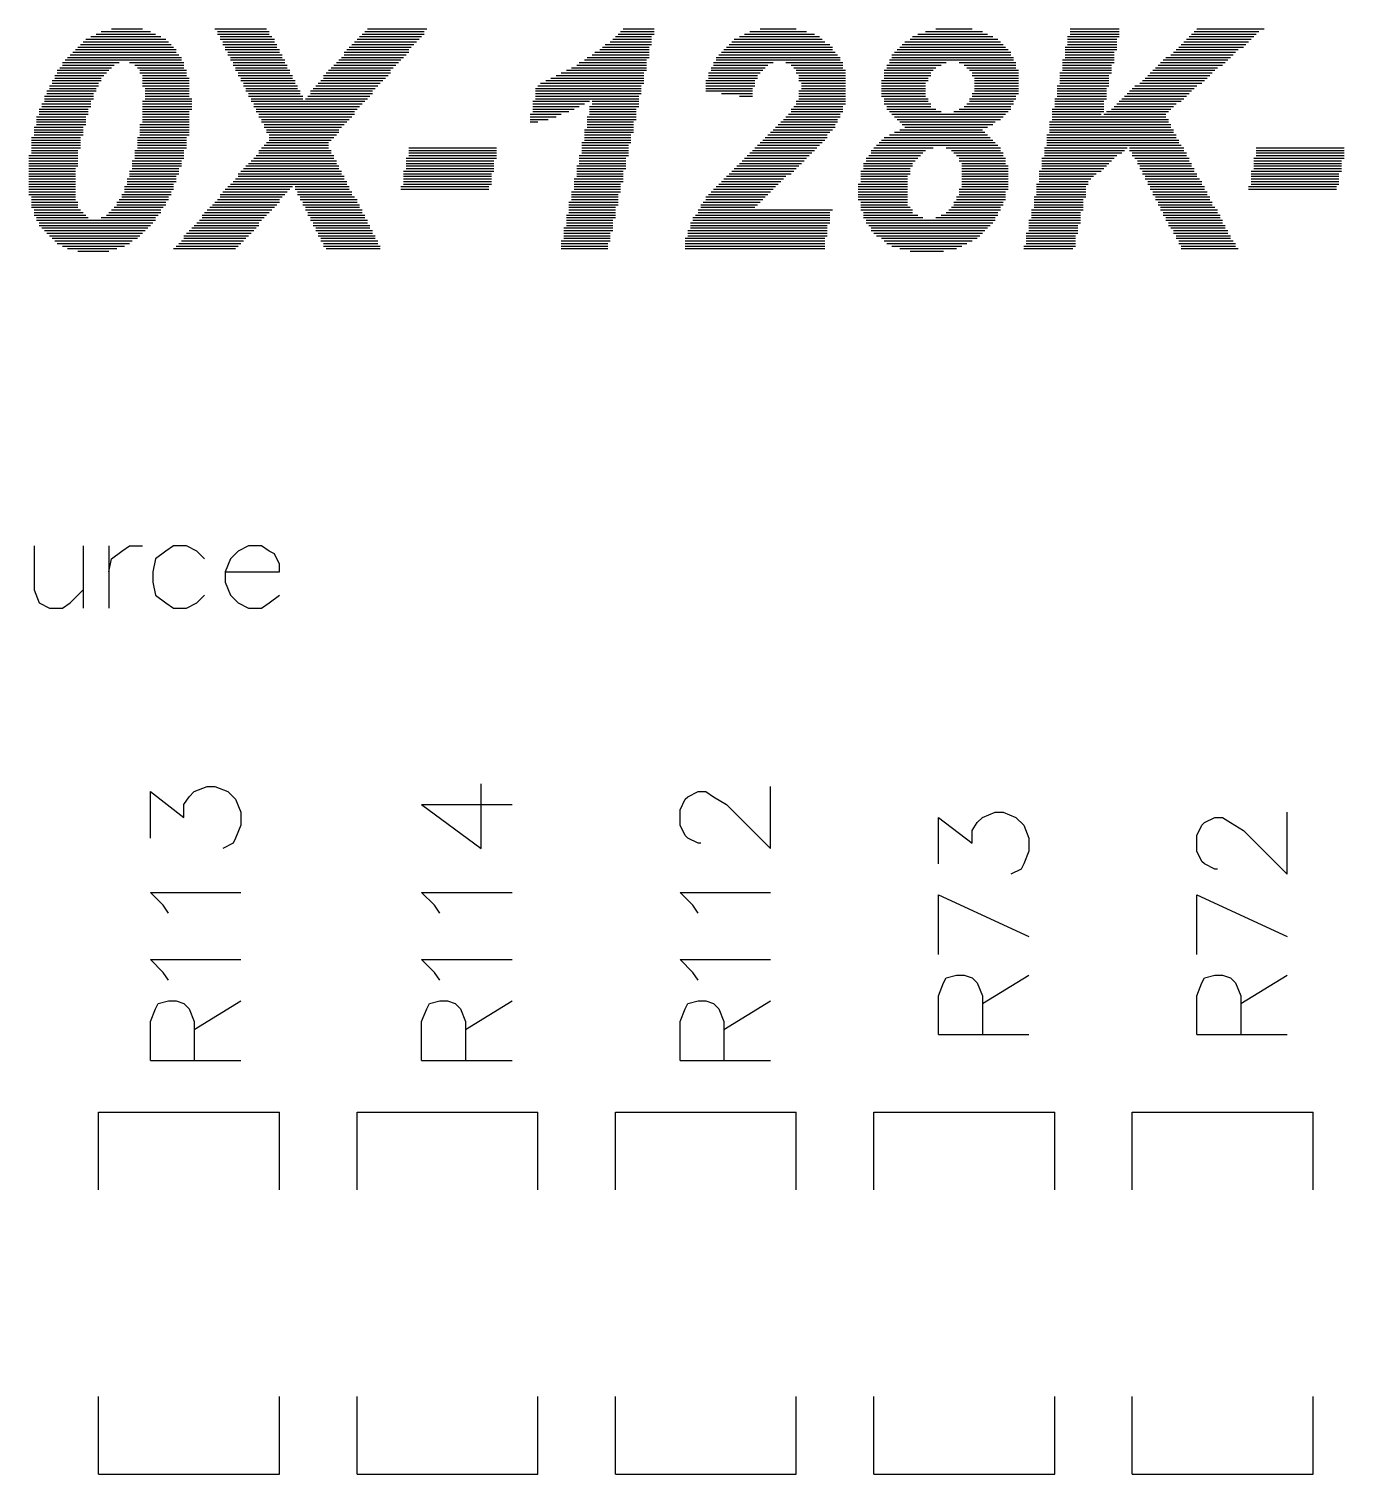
# Model space of a CAD drawing. Extents: x 38.11 to 42.78, y 50.2 to 57.
# Drawn here: x 40.538 to 41.047, y 53.18 to 53.739 of the extents above; entities that cross this region are included whole.
import ezdxf

# ---------------------------------------------------------------- set-up
doc = ezdxf.new("R2010")
doc.units = 0
doc.layers.add('gto', color=1, linetype='CONTINUOUS')

msp = doc.modelspace()

# ---------------------------------------------------------------- linework, layer by layer
at = {"layer": 'gto', "color": 1}
for points in [[(40.564, 53.737), (40.587, 53.737)], [(40.566, 53.738), (40.585, 53.738)], [(40.57, 53.739), (40.582, 53.739)], [(40.61, 53.739), (40.63, 53.739)], [(40.611, 53.738), (40.631, 53.738)], [(40.611, 53.737), (40.631, 53.737)], [(40.667, 53.737), (40.691, 53.737)], [(40.668, 53.738), (40.691, 53.738)], [(40.669, 53.739), (40.692, 53.739)], [(40.766, 53.737), (40.78, 53.737)], [(40.767, 53.738), (40.78, 53.738)], [(40.768, 53.739), (40.78, 53.739)], [(40.815, 53.737), (40.842, 53.737)], [(40.817, 53.738), (40.839, 53.738)], [(40.821, 53.739), (40.835, 53.739)], [(40.882, 53.737), (40.909, 53.737)], [(40.885, 53.738), (40.907, 53.738)], [(40.889, 53.739), (40.903, 53.739)], [(40.941, 53.739), (40.96, 53.739)], [(40.941, 53.738), (40.96, 53.738)], [(40.941, 53.737), (40.96, 53.737)], [(40.988, 53.737), (41.013, 53.737)], [(40.989, 53.738), (41.014, 53.738)], [(40.99, 53.739), (41.016, 53.739)], [(40.557, 53.732), (40.594, 53.732)], [(40.558, 53.733), (40.593, 53.733)], [(40.559, 53.734), (40.592, 53.734)], [(40.56, 53.735), (40.591, 53.735)], [(40.562, 53.736), (40.589, 53.736)], [(40.612, 53.736), (40.632, 53.736)], [(40.612, 53.735), (40.633, 53.735)], [(40.613, 53.734), (40.633, 53.734)], [(40.613, 53.733), (40.634, 53.733)], [(40.614, 53.732), (40.634, 53.732)], [(40.662, 53.732), (40.686, 53.732)], [(40.663, 53.733), (40.687, 53.733)], [(40.664, 53.734), (40.688, 53.734)], [(40.665, 53.735), (40.689, 53.735)], [(40.666, 53.736), (40.69, 53.736)], [(40.76, 53.732), (40.778, 53.732)], [(40.761, 53.733), (40.779, 53.733)], [(40.763, 53.734), (40.779, 53.734)], [(40.764, 53.735), (40.779, 53.735)], [(40.765, 53.736), (40.779, 53.736)], [(40.808, 53.732), (40.849, 53.732)], [(40.809, 53.733), (40.848, 53.733)], [(40.81, 53.734), (40.846, 53.734)], [(40.811, 53.735), (40.845, 53.735)], [(40.813, 53.736), (40.844, 53.736)], [(40.875, 53.732), (40.916, 53.732)], [(40.876, 53.733), (40.915, 53.733)], [(40.877, 53.734), (40.914, 53.734)], [(40.879, 53.735), (40.913, 53.735)], [(40.88, 53.736), (40.911, 53.736)], [(40.939, 53.732), (40.959, 53.732)], [(40.94, 53.736), (40.96, 53.736)], [(40.94, 53.735), (40.959, 53.735)], [(40.94, 53.734), (40.959, 53.734)], [(40.94, 53.733), (40.959, 53.733)], [(40.983, 53.732), (41.008, 53.732)], [(40.984, 53.733), (41.009, 53.733)], [(40.985, 53.734), (41.01, 53.734)], [(40.986, 53.735), (41.011, 53.735)], [(40.987, 53.736), (41.012, 53.736)], [(40.551, 53.726), (40.573, 53.726)], [(40.552, 53.727), (40.597, 53.727)], [(40.553, 53.728), (40.597, 53.728)], [(40.554, 53.729), (40.596, 53.729)], [(40.555, 53.73), (40.595, 53.73)], [(40.556, 53.731), (40.595, 53.731)], [(40.577, 53.726), (40.598, 53.726)], [(40.614, 53.731), (40.635, 53.731)], [(40.615, 53.73), (40.635, 53.73)], [(40.615, 53.729), (40.636, 53.729)], [(40.616, 53.728), (40.636, 53.728)], [(40.616, 53.727), (40.637, 53.727)], [(40.617, 53.726), (40.637, 53.726)], [(40.657, 53.726), (40.681, 53.726)], [(40.658, 53.727), (40.682, 53.727)], [(40.659, 53.728), (40.683, 53.728)], [(40.66, 53.73), (40.685, 53.73)], [(40.66, 53.729), (40.684, 53.729)], [(40.661, 53.731), (40.685, 53.731)], [(40.751, 53.726), (40.777, 53.726)], [(40.753, 53.727), (40.777, 53.727)], [(40.754, 53.728), (40.778, 53.728)], [(40.756, 53.729), (40.778, 53.729)], [(40.757, 53.73), (40.778, 53.73)], [(40.759, 53.731), (40.778, 53.731)], [(40.803, 53.726), (40.826, 53.726)], [(40.804, 53.728), (40.852, 53.728)], [(40.804, 53.727), (40.852, 53.727)], [(40.805, 53.729), (40.851, 53.729)], [(40.806, 53.73), (40.85, 53.73)], [(40.807, 53.731), (40.849, 53.731)], [(40.831, 53.726), (40.853, 53.726)], [(40.871, 53.727), (40.919, 53.727)], [(40.871, 53.726), (40.893, 53.726)], [(40.872, 53.729), (40.918, 53.729)], [(40.872, 53.728), (40.919, 53.728)], [(40.873, 53.73), (40.918, 53.73)], [(40.874, 53.731), (40.917, 53.731)], [(40.898, 53.726), (40.92, 53.726)], [(40.938, 53.727), (40.958, 53.727)], [(40.938, 53.726), (40.958, 53.726)], [(40.939, 53.731), (40.959, 53.731)], [(40.939, 53.73), (40.958, 53.73)], [(40.939, 53.729), (40.958, 53.729)], [(40.939, 53.728), (40.958, 53.728)], [(40.976, 53.726), (41.001, 53.726)], [(40.977, 53.727), (41.002, 53.727)], [(40.978, 53.728), (41.003, 53.728)], [(40.98, 53.729), (41.004, 53.729)], [(40.981, 53.73), (41.005, 53.73)], [(40.982, 53.731), (41.006, 53.731)], [(40.548, 53.721), (40.567, 53.721)], [(40.548, 53.72), (40.566, 53.72)], [(40.549, 53.723), (40.569, 53.723)], [(40.549, 53.722), (40.568, 53.722)], [(40.55, 53.724), (40.57, 53.724)], [(40.551, 53.725), (40.571, 53.725)], [(40.579, 53.725), (40.598, 53.725)], [(40.58, 53.724), (40.598, 53.724)], [(40.581, 53.723), (40.599, 53.723)], [(40.581, 53.722), (40.599, 53.722)], [(40.582, 53.721), (40.599, 53.721)], [(40.582, 53.72), (40.6, 53.72)], [(40.617, 53.725), (40.638, 53.725)], [(40.618, 53.724), (40.638, 53.724)], [(40.618, 53.723), (40.639, 53.723)], [(40.619, 53.722), (40.639, 53.722)], [(40.619, 53.721), (40.64, 53.721)], [(40.62, 53.72), (40.64, 53.72)], [(40.652, 53.721), (40.677, 53.721)], [(40.652, 53.72), (40.676, 53.72)], [(40.653, 53.722), (40.678, 53.722)], [(40.654, 53.723), (40.678, 53.723)], [(40.655, 53.724), (40.679, 53.724)], [(40.656, 53.725), (40.68, 53.725)], [(40.74, 53.72), (40.776, 53.72)], [(40.742, 53.721), (40.776, 53.721)], [(40.744, 53.722), (40.776, 53.722)], [(40.746, 53.723), (40.777, 53.723)], [(40.748, 53.724), (40.777, 53.724)], [(40.75, 53.725), (40.777, 53.725)], [(40.801, 53.722), (40.821, 53.722)], [(40.801, 53.721), (40.82, 53.721)], [(40.801, 53.72), (40.82, 53.72)], [(40.802, 53.724), (40.823, 53.724)], [(40.802, 53.723), (40.822, 53.723)], [(40.803, 53.725), (40.824, 53.725)], [(40.833, 53.725), (40.853, 53.725)], [(40.834, 53.724), (40.853, 53.724)], [(40.835, 53.723), (40.854, 53.723)], [(40.835, 53.722), (40.854, 53.722)], [(40.836, 53.721), (40.854, 53.721)], [(40.836, 53.72), (40.854, 53.72)], [(40.869, 53.723), (40.888, 53.723)], [(40.869, 53.722), (40.887, 53.722)], [(40.869, 53.721), (40.887, 53.721)], [(40.869, 53.72), (40.886, 53.72)], [(40.87, 53.725), (40.891, 53.725)], [(40.87, 53.724), (40.889, 53.724)], [(40.9, 53.725), (40.92, 53.725)], [(40.901, 53.724), (40.92, 53.724)], [(40.902, 53.723), (40.921, 53.723)], [(40.903, 53.722), (40.921, 53.722)], [(40.903, 53.721), (40.921, 53.721)], [(40.904, 53.72), (40.921, 53.72)], [(40.937, 53.722), (40.957, 53.722)], [(40.937, 53.721), (40.956, 53.721)], [(40.937, 53.72), (40.956, 53.72)], [(40.938, 53.725), (40.957, 53.725)], [(40.938, 53.724), (40.957, 53.724)], [(40.938, 53.723), (40.957, 53.723)], [(40.97, 53.72), (40.994, 53.72)], [(40.971, 53.721), (40.995, 53.721)], [(40.972, 53.722), (40.996, 53.722)], [(40.973, 53.723), (40.997, 53.723)], [(40.974, 53.724), (40.998, 53.724)], [(40.975, 53.725), (41, 53.725)], [(40.545, 53.715), (40.564, 53.715)], [(40.546, 53.717), (40.565, 53.717)], [(40.546, 53.716), (40.564, 53.716)], [(40.547, 53.719), (40.566, 53.719)], [(40.547, 53.718), (40.565, 53.718)], [(40.582, 53.719), (40.6, 53.719)], [(40.582, 53.718), (40.6, 53.718)], [(40.582, 53.717), (40.6, 53.717)], [(40.583, 53.716), (40.6, 53.716)], [(40.583, 53.715), (40.6, 53.715)], [(40.62, 53.719), (40.641, 53.719)], [(40.621, 53.718), (40.641, 53.718)], [(40.621, 53.717), (40.642, 53.717)], [(40.622, 53.716), (40.642, 53.716)], [(40.622, 53.715), (40.643, 53.715)], [(40.647, 53.715), (40.671, 53.715)], [(40.648, 53.716), (40.672, 53.716)], [(40.649, 53.717), (40.673, 53.717)], [(40.65, 53.718), (40.674, 53.718)], [(40.651, 53.719), (40.675, 53.719)], [(40.734, 53.716), (40.775, 53.716)], [(40.734, 53.715), (40.775, 53.715)], [(40.735, 53.717), (40.775, 53.717)], [(40.736, 53.718), (40.776, 53.718)], [(40.738, 53.719), (40.776, 53.719)], [(40.8, 53.719), (40.819, 53.719)], [(40.8, 53.718), (40.819, 53.718)], [(40.8, 53.717), (40.819, 53.717)], [(40.8, 53.716), (40.818, 53.716)], [(40.8, 53.715), (40.818, 53.715)], [(40.836, 53.719), (40.854, 53.719)], [(40.836, 53.715), (40.854, 53.715)], [(40.837, 53.718), (40.854, 53.718)], [(40.837, 53.717), (40.854, 53.717)], [(40.837, 53.716), (40.854, 53.716)], [(40.868, 53.719), (40.886, 53.719)], [(40.868, 53.718), (40.885, 53.718)], [(40.868, 53.717), (40.885, 53.717)], [(40.868, 53.716), (40.885, 53.716)], [(40.868, 53.715), (40.885, 53.715)], [(40.904, 53.719), (40.921, 53.719)], [(40.904, 53.718), (40.921, 53.718)], [(40.904, 53.717), (40.921, 53.717)], [(40.904, 53.716), (40.921, 53.716)], [(40.904, 53.715), (40.921, 53.715)], [(40.936, 53.717), (40.956, 53.717)], [(40.936, 53.716), (40.955, 53.716)], [(40.936, 53.715), (40.955, 53.715)], [(40.937, 53.719), (40.956, 53.719)], [(40.937, 53.718), (40.956, 53.718)], [(40.964, 53.715), (40.988, 53.715)], [(40.965, 53.716), (40.989, 53.716)], [(40.966, 53.717), (40.99, 53.717)], [(40.968, 53.718), (40.992, 53.718)], [(40.969, 53.719), (40.993, 53.719)], [(40.543, 53.71), (40.562, 53.71)], [(40.543, 53.709), (40.562, 53.709)], [(40.544, 53.713), (40.563, 53.713)], [(40.544, 53.712), (40.563, 53.712)], [(40.544, 53.711), (40.562, 53.711)], [(40.545, 53.714), (40.563, 53.714)], [(40.582, 53.711), (40.601, 53.711)], [(40.582, 53.71), (40.601, 53.71)], [(40.582, 53.709), (40.601, 53.709)], [(40.583, 53.714), (40.6, 53.714)], [(40.583, 53.713), (40.6, 53.713)], [(40.583, 53.712), (40.601, 53.712)], [(40.623, 53.714), (40.643, 53.714)], [(40.623, 53.713), (40.644, 53.713)], [(40.624, 53.712), (40.644, 53.712)], [(40.624, 53.711), (40.668, 53.711)], [(40.625, 53.71), (40.667, 53.71)], [(40.625, 53.709), (40.666, 53.709)], [(40.645, 53.712), (40.669, 53.712)], [(40.646, 53.713), (40.67, 53.713)], [(40.647, 53.714), (40.671, 53.714)], [(40.733, 53.711), (40.755, 53.711)], [(40.733, 53.71), (40.753, 53.71)], [(40.733, 53.709), (40.751, 53.709)], [(40.734, 53.714), (40.775, 53.714)], [(40.734, 53.713), (40.774, 53.713)], [(40.734, 53.712), (40.774, 53.712)], [(40.755, 53.709), (40.774, 53.709)], [(40.756, 53.711), (40.774, 53.711)], [(40.756, 53.71), (40.774, 53.71)], [(40.806, 53.714), (40.818, 53.714)], [(40.813, 53.713), (40.818, 53.713)], [(40.834, 53.709), (40.853, 53.709)], [(40.835, 53.711), (40.854, 53.711)], [(40.835, 53.71), (40.854, 53.71)], [(40.836, 53.714), (40.854, 53.714)], [(40.836, 53.713), (40.854, 53.713)], [(40.836, 53.712), (40.854, 53.712)], [(40.868, 53.714), (40.885, 53.714)], [(40.868, 53.713), (40.885, 53.713)], [(40.869, 53.712), (40.886, 53.712)], [(40.869, 53.711), (40.886, 53.711)], [(40.869, 53.71), (40.887, 53.71)], [(40.87, 53.709), (40.887, 53.709)], [(40.9, 53.709), (40.918, 53.709)], [(40.901, 53.71), (40.919, 53.71)], [(40.902, 53.712), (40.92, 53.712)], [(40.902, 53.711), (40.919, 53.711)], [(40.903, 53.714), (40.921, 53.714)], [(40.903, 53.713), (40.92, 53.713)], [(40.935, 53.712), (40.955, 53.712)], [(40.935, 53.711), (40.954, 53.711)], [(40.935, 53.71), (40.954, 53.71)], [(40.935, 53.709), (40.954, 53.709)], [(40.936, 53.714), (40.955, 53.714)], [(40.936, 53.713), (40.955, 53.713)], [(40.958, 53.709), (40.981, 53.709)], [(40.959, 53.71), (40.982, 53.71)], [(40.96, 53.711), (40.984, 53.711)], [(40.961, 53.712), (40.985, 53.712)], [(40.962, 53.713), (40.986, 53.713)], [(40.963, 53.714), (40.987, 53.714)], [(40.541, 53.705), (40.56, 53.705)], [(40.541, 53.704), (40.56, 53.704)], [(40.542, 53.708), (40.561, 53.708)], [(40.542, 53.707), (40.561, 53.707)], [(40.542, 53.706), (40.561, 53.706)], [(40.582, 53.708), (40.601, 53.708)], [(40.582, 53.707), (40.6, 53.707)], [(40.582, 53.706), (40.6, 53.706)], [(40.582, 53.705), (40.6, 53.705)], [(40.582, 53.704), (40.6, 53.704)], [(40.626, 53.708), (40.665, 53.708)], [(40.626, 53.707), (40.664, 53.707)], [(40.627, 53.706), (40.664, 53.706)], [(40.627, 53.705), (40.663, 53.705)], [(40.628, 53.704), (40.662, 53.704)], [(40.732, 53.706), (40.744, 53.706)], [(40.732, 53.705), (40.742, 53.705)], [(40.732, 53.704), (40.739, 53.704)], [(40.733, 53.708), (40.749, 53.708)], [(40.733, 53.707), (40.747, 53.707)], [(40.754, 53.705), (40.773, 53.705)], [(40.754, 53.704), (40.773, 53.704)], [(40.755, 53.708), (40.773, 53.708)], [(40.755, 53.707), (40.773, 53.707)], [(40.755, 53.706), (40.773, 53.706)], [(40.83, 53.704), (40.851, 53.704)], [(40.831, 53.705), (40.852, 53.705)], [(40.832, 53.706), (40.852, 53.706)], [(40.833, 53.708), (40.853, 53.708)], [(40.833, 53.707), (40.853, 53.707)], [(40.87, 53.708), (40.889, 53.708)], [(40.871, 53.707), (40.891, 53.707)], [(40.872, 53.706), (40.916, 53.706)], [(40.873, 53.705), (40.915, 53.705)], [(40.874, 53.704), (40.914, 53.704)], [(40.896, 53.707), (40.917, 53.707)], [(40.898, 53.708), (40.918, 53.708)], [(40.934, 53.708), (40.954, 53.708)], [(40.934, 53.707), (40.954, 53.707)], [(40.934, 53.706), (40.953, 53.706)], [(40.934, 53.705), (40.978, 53.705)], [(40.934, 53.704), (40.979, 53.704)], [(40.954, 53.706), (40.978, 53.706)], [(40.955, 53.707), (40.979, 53.707)], [(40.957, 53.708), (40.98, 53.708)], [(40.54, 53.701), (40.559, 53.701)], [(40.54, 53.7), (40.559, 53.7)], [(40.54, 53.699), (40.559, 53.699)], [(40.54, 53.698), (40.559, 53.698)], [(40.541, 53.703), (40.56, 53.703)], [(40.541, 53.702), (40.56, 53.702)], [(40.581, 53.702), (40.6, 53.702)], [(40.581, 53.701), (40.6, 53.701)], [(40.581, 53.7), (40.6, 53.7)], [(40.581, 53.699), (40.6, 53.699)], [(40.581, 53.698), (40.6, 53.698)], [(40.582, 53.703), (40.6, 53.703)], [(40.628, 53.703), (40.661, 53.703)], [(40.629, 53.702), (40.66, 53.702)], [(40.629, 53.701), (40.659, 53.701)], [(40.63, 53.7), (40.658, 53.7)], [(40.63, 53.699), (40.658, 53.699)], [(40.631, 53.698), (40.657, 53.698)], [(40.732, 53.703), (40.735, 53.703)], [(40.753, 53.7), (40.772, 53.7)], [(40.753, 53.699), (40.772, 53.699)], [(40.753, 53.698), (40.771, 53.698)], [(40.754, 53.703), (40.772, 53.703)], [(40.754, 53.702), (40.772, 53.702)], [(40.754, 53.701), (40.772, 53.701)], [(40.824, 53.698), (40.847, 53.698)], [(40.825, 53.699), (40.848, 53.699)], [(40.826, 53.7), (40.849, 53.7)], [(40.827, 53.701), (40.85, 53.701)], [(40.828, 53.702), (40.85, 53.702)], [(40.829, 53.703), (40.851, 53.703)], [(40.871, 53.698), (40.909, 53.698)], [(40.873, 53.699), (40.908, 53.699)], [(40.875, 53.703), (40.912, 53.703)], [(40.875, 53.7), (40.907, 53.7)], [(40.876, 53.702), (40.911, 53.702)], [(40.877, 53.701), (40.909, 53.701)], [(40.932, 53.698), (40.982, 53.698)], [(40.933, 53.703), (40.979, 53.703)], [(40.933, 53.702), (40.98, 53.702)], [(40.933, 53.701), (40.98, 53.701)], [(40.933, 53.7), (40.981, 53.7)], [(40.933, 53.699), (40.981, 53.699)], [(40.539, 53.697), (40.558, 53.697)], [(40.539, 53.696), (40.558, 53.696)], [(40.539, 53.695), (40.558, 53.695)], [(40.539, 53.694), (40.558, 53.694)], [(40.539, 53.693), (40.558, 53.693)], [(40.539, 53.692), (40.557, 53.692)], [(40.579, 53.692), (40.598, 53.692)], [(40.58, 53.697), (40.599, 53.697)], [(40.58, 53.696), (40.599, 53.696)], [(40.58, 53.695), (40.599, 53.695)], [(40.58, 53.694), (40.599, 53.694)], [(40.58, 53.693), (40.599, 53.693)], [(40.627, 53.692), (40.655, 53.692)], [(40.628, 53.693), (40.654, 53.693)], [(40.629, 53.694), (40.654, 53.694)], [(40.63, 53.695), (40.654, 53.695)], [(40.631, 53.697), (40.656, 53.697)], [(40.631, 53.696), (40.655, 53.696)], [(40.685, 53.693), (40.719, 53.693)], [(40.685, 53.692), (40.719, 53.692)], [(40.752, 53.695), (40.771, 53.695)], [(40.752, 53.694), (40.77, 53.694)], [(40.752, 53.693), (40.77, 53.693)], [(40.752, 53.692), (40.77, 53.692)], [(40.753, 53.697), (40.771, 53.697)], [(40.753, 53.696), (40.771, 53.696)], [(40.818, 53.692), (40.842, 53.692)], [(40.819, 53.693), (40.843, 53.693)], [(40.82, 53.694), (40.844, 53.694)], [(40.821, 53.695), (40.845, 53.695)], [(40.822, 53.696), (40.846, 53.696)], [(40.823, 53.697), (40.847, 53.697)], [(40.864, 53.692), (40.885, 53.692)], [(40.865, 53.693), (40.888, 53.693)], [(40.866, 53.694), (40.913, 53.694)], [(40.867, 53.695), (40.912, 53.695)], [(40.868, 53.696), (40.911, 53.696)], [(40.869, 53.697), (40.91, 53.697)], [(40.893, 53.693), (40.914, 53.693)], [(40.895, 53.692), (40.914, 53.692)], [(40.931, 53.693), (40.963, 53.693)], [(40.931, 53.692), (40.962, 53.692)], [(40.932, 53.697), (40.982, 53.697)], [(40.932, 53.696), (40.983, 53.696)], [(40.932, 53.695), (40.983, 53.695)], [(40.932, 53.694), (40.984, 53.694)], [(40.964, 53.693), (40.985, 53.693)], [(40.964, 53.692), (40.985, 53.692)], [(41.013, 53.693), (41.047, 53.693)], [(41.013, 53.692), (41.047, 53.692)], [(40.538, 53.69), (40.557, 53.69)], [(40.538, 53.689), (40.557, 53.689)], [(40.538, 53.688), (40.557, 53.688)], [(40.538, 53.687), (40.557, 53.687)], [(40.539, 53.691), (40.557, 53.691)], [(40.578, 53.688), (40.597, 53.688)], [(40.578, 53.687), (40.597, 53.687)], [(40.579, 53.691), (40.598, 53.691)], [(40.579, 53.69), (40.598, 53.69)], [(40.579, 53.689), (40.598, 53.689)], [(40.623, 53.687), (40.657, 53.687)], [(40.624, 53.688), (40.657, 53.688)], [(40.625, 53.689), (40.656, 53.689)], [(40.626, 53.69), (40.656, 53.69)], [(40.627, 53.691), (40.655, 53.691)], [(40.684, 53.689), (40.719, 53.689)], [(40.684, 53.688), (40.718, 53.688)], [(40.684, 53.687), (40.718, 53.687)], [(40.685, 53.691), (40.719, 53.691)], [(40.685, 53.69), (40.719, 53.69)], [(40.751, 53.69), (40.77, 53.69)], [(40.751, 53.689), (40.769, 53.689)], [(40.751, 53.688), (40.769, 53.688)], [(40.751, 53.687), (40.769, 53.687)], [(40.752, 53.691), (40.77, 53.691)], [(40.813, 53.687), (40.837, 53.687)], [(40.814, 53.688), (40.838, 53.688)], [(40.815, 53.689), (40.839, 53.689)], [(40.816, 53.69), (40.84, 53.69)], [(40.817, 53.691), (40.841, 53.691)], [(40.861, 53.687), (40.88, 53.687)], [(40.862, 53.689), (40.882, 53.689)], [(40.862, 53.688), (40.881, 53.688)], [(40.863, 53.69), (40.883, 53.69)], [(40.864, 53.691), (40.884, 53.691)], [(40.896, 53.691), (40.915, 53.691)], [(40.897, 53.69), (40.915, 53.69)], [(40.898, 53.689), (40.916, 53.689)], [(40.898, 53.688), (40.916, 53.688)], [(40.899, 53.687), (40.916, 53.687)], [(40.93, 53.689), (40.958, 53.689)], [(40.93, 53.688), (40.957, 53.688)], [(40.93, 53.687), (40.956, 53.687)], [(40.931, 53.691), (40.961, 53.691)], [(40.931, 53.69), (40.959, 53.69)], [(40.965, 53.691), (40.986, 53.691)], [(40.965, 53.69), (40.986, 53.69)], [(40.966, 53.689), (40.987, 53.689)], [(40.967, 53.688), (40.987, 53.688)], [(40.967, 53.687), (40.988, 53.687)], [(41.012, 53.689), (41.047, 53.689)], [(41.012, 53.688), (41.046, 53.688)], [(41.012, 53.687), (41.046, 53.687)], [(41.013, 53.691), (41.047, 53.691)], [(41.013, 53.69), (41.047, 53.69)], [(40.538, 53.686), (40.557, 53.686)], [(40.538, 53.685), (40.556, 53.685)], [(40.538, 53.684), (40.556, 53.684)], [(40.538, 53.683), (40.556, 53.683)], [(40.538, 53.682), (40.556, 53.682)], [(40.538, 53.681), (40.556, 53.681)], [(40.576, 53.681), (40.595, 53.681)], [(40.577, 53.684), (40.596, 53.684)], [(40.577, 53.683), (40.596, 53.683)], [(40.577, 53.682), (40.595, 53.682)], [(40.578, 53.686), (40.597, 53.686)], [(40.578, 53.685), (40.596, 53.685)], [(40.618, 53.681), (40.66, 53.681)], [(40.619, 53.683), (40.659, 53.683)], [(40.619, 53.682), (40.66, 53.682)], [(40.62, 53.684), (40.659, 53.684)], [(40.621, 53.685), (40.658, 53.685)], [(40.622, 53.686), (40.658, 53.686)], [(40.683, 53.684), (40.718, 53.684)], [(40.683, 53.683), (40.717, 53.683)], [(40.683, 53.682), (40.717, 53.682)], [(40.683, 53.681), (40.717, 53.681)], [(40.684, 53.686), (40.718, 53.686)], [(40.684, 53.685), (40.718, 53.685)], [(40.749, 53.681), (40.768, 53.681)], [(40.75, 53.686), (40.769, 53.686)], [(40.75, 53.685), (40.769, 53.685)], [(40.75, 53.684), (40.768, 53.684)], [(40.75, 53.683), (40.768, 53.683)], [(40.75, 53.682), (40.768, 53.682)], [(40.807, 53.681), (40.83, 53.681)], [(40.808, 53.682), (40.831, 53.682)], [(40.809, 53.683), (40.833, 53.683)], [(40.81, 53.684), (40.834, 53.684)], [(40.811, 53.685), (40.835, 53.685)], [(40.812, 53.686), (40.836, 53.686)], [(40.86, 53.684), (40.879, 53.684)], [(40.86, 53.683), (40.879, 53.683)], [(40.86, 53.682), (40.878, 53.682)], [(40.86, 53.681), (40.878, 53.681)], [(40.861, 53.686), (40.88, 53.686)], [(40.861, 53.685), (40.879, 53.685)], [(40.899, 53.686), (40.917, 53.686)], [(40.899, 53.685), (40.917, 53.685)], [(40.899, 53.684), (40.917, 53.684)], [(40.899, 53.683), (40.917, 53.683)], [(40.899, 53.682), (40.917, 53.682)], [(40.899, 53.681), (40.917, 53.681)], [(40.929, 53.684), (40.953, 53.684)], [(40.929, 53.683), (40.951, 53.683)], [(40.929, 53.682), (40.95, 53.682)], [(40.929, 53.681), (40.949, 53.681)], [(40.93, 53.686), (40.955, 53.686)], [(40.93, 53.685), (40.954, 53.685)], [(40.968, 53.686), (40.988, 53.686)], [(40.968, 53.685), (40.989, 53.685)], [(40.969, 53.684), (40.989, 53.684)], [(40.969, 53.683), (40.99, 53.683)], [(40.97, 53.682), (40.99, 53.682)], [(40.97, 53.681), (40.991, 53.681)], [(41.011, 53.684), (41.046, 53.684)], [(41.011, 53.683), (41.045, 53.683)], [(41.011, 53.682), (41.045, 53.682)], [(41.011, 53.681), (41.045, 53.681)], [(41.012, 53.686), (41.046, 53.686)], [(41.012, 53.685), (41.046, 53.685)], [(40.538, 53.68), (40.556, 53.68)], [(40.538, 53.679), (40.556, 53.679)], [(40.538, 53.678), (40.556, 53.678)], [(40.538, 53.677), (40.556, 53.677)], [(40.538, 53.676), (40.556, 53.676)], [(40.575, 53.678), (40.594, 53.678)], [(40.575, 53.677), (40.594, 53.677)], [(40.575, 53.676), (40.593, 53.676)], [(40.576, 53.68), (40.595, 53.68)], [(40.576, 53.679), (40.594, 53.679)], [(40.613, 53.676), (40.638, 53.676)], [(40.614, 53.677), (40.639, 53.677)], [(40.615, 53.678), (40.64, 53.678)], [(40.616, 53.679), (40.661, 53.679)], [(40.617, 53.68), (40.661, 53.68)], [(40.641, 53.678), (40.662, 53.678)], [(40.641, 53.677), (40.662, 53.677)], [(40.642, 53.676), (40.663, 53.676)], [(40.682, 53.678), (40.716, 53.678)], [(40.682, 53.677), (40.716, 53.677)], [(40.683, 53.68), (40.717, 53.68)], [(40.683, 53.679), (40.717, 53.679)], [(40.748, 53.676), (40.767, 53.676)], [(40.749, 53.68), (40.768, 53.68)], [(40.749, 53.679), (40.767, 53.679)], [(40.749, 53.678), (40.767, 53.678)], [(40.749, 53.677), (40.767, 53.677)], [(40.802, 53.676), (40.825, 53.676)], [(40.803, 53.677), (40.826, 53.677)], [(40.804, 53.678), (40.827, 53.678)], [(40.805, 53.679), (40.828, 53.679)], [(40.806, 53.68), (40.829, 53.68)], [(40.859, 53.679), (40.878, 53.679)], [(40.859, 53.678), (40.878, 53.678)], [(40.859, 53.677), (40.878, 53.677)], [(40.859, 53.676), (40.878, 53.676)], [(40.86, 53.68), (40.878, 53.68)], [(40.898, 53.677), (40.917, 53.677)], [(40.898, 53.676), (40.916, 53.676)], [(40.899, 53.68), (40.917, 53.68)], [(40.899, 53.679), (40.917, 53.679)], [(40.899, 53.678), (40.917, 53.678)], [(40.928, 53.679), (40.948, 53.679)], [(40.928, 53.678), (40.947, 53.678)], [(40.928, 53.677), (40.947, 53.677)], [(40.928, 53.676), (40.947, 53.676)], [(40.929, 53.68), (40.948, 53.68)], [(40.971, 53.68), (40.992, 53.68)], [(40.971, 53.679), (40.992, 53.679)], [(40.972, 53.678), (40.993, 53.678)], [(40.972, 53.677), (40.993, 53.677)], [(40.973, 53.676), (40.994, 53.676)], [(41.01, 53.678), (41.044, 53.678)], [(41.01, 53.677), (41.044, 53.677)], [(41.011, 53.68), (41.045, 53.68)], [(41.011, 53.679), (41.045, 53.679)], [(40.538, 53.675), (40.556, 53.675)], [(40.539, 53.674), (40.556, 53.674)], [(40.539, 53.673), (40.556, 53.673)], [(40.539, 53.672), (40.557, 53.672)], [(40.539, 53.671), (40.557, 53.671)], [(40.539, 53.67), (40.557, 53.67)], [(40.571, 53.67), (40.59, 53.67)], [(40.572, 53.672), (40.591, 53.672)], [(40.572, 53.671), (40.591, 53.671)], [(40.573, 53.673), (40.592, 53.673)], [(40.574, 53.675), (40.593, 53.675)], [(40.574, 53.674), (40.592, 53.674)], [(40.608, 53.67), (40.633, 53.67)], [(40.609, 53.671), (40.634, 53.671)], [(40.61, 53.672), (40.635, 53.672)], [(40.611, 53.673), (40.635, 53.673)], [(40.612, 53.675), (40.637, 53.675)], [(40.612, 53.674), (40.636, 53.674)], [(40.642, 53.675), (40.663, 53.675)], [(40.643, 53.674), (40.664, 53.674)], [(40.643, 53.673), (40.665, 53.673)], [(40.644, 53.672), (40.665, 53.672)], [(40.644, 53.671), (40.666, 53.671)], [(40.645, 53.67), (40.666, 53.67)], [(40.747, 53.672), (40.766, 53.672)], [(40.747, 53.671), (40.766, 53.671)], [(40.747, 53.67), (40.765, 53.67)], [(40.748, 53.675), (40.766, 53.675)], [(40.748, 53.674), (40.766, 53.674)], [(40.748, 53.673), (40.766, 53.673)], [(40.798, 53.671), (40.82, 53.671)], [(40.798, 53.67), (40.819, 53.67)], [(40.799, 53.672), (40.821, 53.672)], [(40.8, 53.674), (40.823, 53.674)], [(40.8, 53.673), (40.822, 53.673)], [(40.801, 53.675), (40.824, 53.675)], [(40.859, 53.675), (40.878, 53.675)], [(40.859, 53.674), (40.878, 53.674)], [(40.859, 53.673), (40.878, 53.673)], [(40.86, 53.672), (40.878, 53.672)], [(40.86, 53.671), (40.878, 53.671)], [(40.86, 53.67), (40.879, 53.67)], [(40.895, 53.67), (40.914, 53.67)], [(40.896, 53.672), (40.915, 53.672)], [(40.896, 53.671), (40.915, 53.671)], [(40.897, 53.674), (40.916, 53.674)], [(40.897, 53.673), (40.916, 53.673)], [(40.898, 53.675), (40.916, 53.675)], [(40.927, 53.674), (40.947, 53.674)], [(40.927, 53.673), (40.946, 53.673)], [(40.927, 53.672), (40.946, 53.672)], [(40.927, 53.671), (40.946, 53.671)], [(40.927, 53.67), (40.946, 53.67)], [(40.928, 53.675), (40.947, 53.675)], [(40.973, 53.675), (40.994, 53.675)], [(40.974, 53.674), (40.995, 53.674)], [(40.974, 53.673), (40.995, 53.673)], [(40.975, 53.672), (40.996, 53.672)], [(40.975, 53.671), (40.996, 53.671)], [(40.976, 53.67), (40.997, 53.67)], [(40.54, 53.669), (40.558, 53.669)], [(40.54, 53.668), (40.559, 53.668)], [(40.54, 53.667), (40.56, 53.667)], [(40.541, 53.666), (40.561, 53.666)], [(40.541, 53.665), (40.587, 53.665)], [(40.542, 53.664), (40.586, 53.664)], [(40.566, 53.666), (40.587, 53.666)], [(40.568, 53.667), (40.588, 53.667)], [(40.569, 53.668), (40.589, 53.668)], [(40.57, 53.669), (40.589, 53.669)], [(40.603, 53.664), (40.627, 53.664)], [(40.604, 53.665), (40.628, 53.665)], [(40.605, 53.667), (40.63, 53.667)], [(40.605, 53.666), (40.629, 53.666)], [(40.606, 53.668), (40.631, 53.668)], [(40.607, 53.669), (40.632, 53.669)], [(40.645, 53.669), (40.667, 53.669)], [(40.646, 53.668), (40.667, 53.668)], [(40.646, 53.667), (40.668, 53.667)], [(40.647, 53.666), (40.668, 53.666)], [(40.647, 53.665), (40.669, 53.665)], [(40.648, 53.664), (40.669, 53.664)], [(40.746, 53.667), (40.765, 53.667)], [(40.746, 53.666), (40.765, 53.666)], [(40.746, 53.665), (40.764, 53.665)], [(40.746, 53.664), (40.764, 53.664)], [(40.747, 53.669), (40.765, 53.669)], [(40.747, 53.668), (40.765, 53.668)], [(40.794, 53.664), (40.848, 53.664)], [(40.795, 53.666), (40.848, 53.666)], [(40.795, 53.665), (40.848, 53.665)], [(40.796, 53.667), (40.848, 53.667)], [(40.797, 53.669), (40.849, 53.669)], [(40.797, 53.668), (40.848, 53.668)], [(40.86, 53.669), (40.88, 53.669)], [(40.861, 53.668), (40.88, 53.668)], [(40.861, 53.667), (40.882, 53.667)], [(40.861, 53.666), (40.884, 53.666)], [(40.862, 53.665), (40.912, 53.665)], [(40.862, 53.664), (40.911, 53.664)], [(40.889, 53.666), (40.912, 53.666)], [(40.891, 53.667), (40.913, 53.667)], [(40.893, 53.668), (40.913, 53.668)], [(40.894, 53.669), (40.914, 53.669)], [(40.925, 53.665), (40.945, 53.665)], [(40.925, 53.664), (40.945, 53.664)], [(40.926, 53.669), (40.946, 53.669)], [(40.926, 53.668), (40.945, 53.668)], [(40.926, 53.667), (40.945, 53.667)], [(40.926, 53.666), (40.945, 53.666)], [(40.976, 53.669), (40.998, 53.669)], [(40.977, 53.668), (40.998, 53.668)], [(40.977, 53.667), (40.999, 53.667)], [(40.978, 53.666), (40.999, 53.666)], [(40.978, 53.665), (41, 53.665)], [(40.979, 53.664), (41, 53.664)], [(40.542, 53.663), (40.585, 53.663)], [(40.543, 53.662), (40.584, 53.662)], [(40.544, 53.661), (40.583, 53.661)], [(40.545, 53.66), (40.582, 53.66)], [(40.546, 53.659), (40.581, 53.659)], [(40.598, 53.659), (40.623, 53.659)], [(40.599, 53.66), (40.624, 53.66)], [(40.6, 53.661), (40.625, 53.661)], [(40.601, 53.662), (40.626, 53.662)], [(40.602, 53.663), (40.627, 53.663)], [(40.648, 53.663), (40.67, 53.663)], [(40.649, 53.662), (40.67, 53.662)], [(40.649, 53.661), (40.671, 53.661)], [(40.65, 53.66), (40.671, 53.66)], [(40.65, 53.659), (40.672, 53.659)], [(40.745, 53.662), (40.764, 53.662)], [(40.745, 53.661), (40.764, 53.661)], [(40.745, 53.66), (40.763, 53.66)], [(40.745, 53.659), (40.763, 53.659)], [(40.746, 53.663), (40.764, 53.663)], [(40.793, 53.661), (40.847, 53.661)], [(40.793, 53.66), (40.847, 53.66)], [(40.793, 53.659), (40.847, 53.659)], [(40.794, 53.663), (40.847, 53.663)], [(40.794, 53.662), (40.847, 53.662)], [(40.863, 53.663), (40.91, 53.663)], [(40.864, 53.662), (40.909, 53.662)], [(40.864, 53.661), (40.908, 53.661)], [(40.865, 53.66), (40.907, 53.66)], [(40.866, 53.659), (40.906, 53.659)], [(40.924, 53.66), (40.944, 53.66)], [(40.924, 53.659), (40.943, 53.659)], [(40.925, 53.663), (40.944, 53.663)], [(40.925, 53.662), (40.944, 53.662)], [(40.925, 53.661), (40.944, 53.661)], [(40.979, 53.663), (41.001, 53.663)], [(40.98, 53.662), (41.001, 53.662)], [(40.981, 53.661), (41.002, 53.661)], [(40.981, 53.66), (41.002, 53.66)], [(40.982, 53.659), (41.003, 53.659)], [(40.547, 53.658), (40.58, 53.658)], [(40.548, 53.657), (40.578, 53.657)], [(40.549, 53.656), (40.577, 53.656)], [(40.551, 53.655), (40.575, 53.655)], [(40.553, 53.654), (40.572, 53.654)], [(40.557, 53.653), (40.569, 53.653)], [(40.594, 53.654), (40.618, 53.654)], [(40.595, 53.655), (40.619, 53.655)], [(40.596, 53.656), (40.62, 53.656)], [(40.597, 53.657), (40.621, 53.657)], [(40.598, 53.658), (40.622, 53.658)], [(40.651, 53.658), (40.672, 53.658)], [(40.651, 53.657), (40.673, 53.657)], [(40.652, 53.656), (40.673, 53.656)], [(40.652, 53.655), (40.674, 53.655)], [(40.653, 53.654), (40.674, 53.654)], [(40.744, 53.657), (40.763, 53.657)], [(40.744, 53.656), (40.762, 53.656)], [(40.744, 53.655), (40.762, 53.655)], [(40.744, 53.654), (40.762, 53.654)], [(40.745, 53.658), (40.763, 53.658)], [(40.792, 53.658), (40.846, 53.658)], [(40.792, 53.657), (40.846, 53.657)], [(40.792, 53.656), (40.846, 53.656)], [(40.792, 53.655), (40.846, 53.655)], [(40.792, 53.654), (40.846, 53.654)], [(40.868, 53.658), (40.905, 53.658)], [(40.869, 53.657), (40.903, 53.657)], [(40.87, 53.656), (40.901, 53.656)], [(40.872, 53.655), (40.899, 53.655)], [(40.875, 53.654), (40.897, 53.654)], [(40.879, 53.653), (40.892, 53.653)], [(40.923, 53.655), (40.943, 53.655)], [(40.923, 53.654), (40.942, 53.654)], [(40.924, 53.658), (40.943, 53.658)], [(40.924, 53.657), (40.943, 53.657)], [(40.924, 53.656), (40.943, 53.656)], [(40.982, 53.658), (41.003, 53.658)], [(40.983, 53.657), (41.004, 53.657)], [(40.983, 53.656), (41.005, 53.656)], [(40.984, 53.655), (41.005, 53.655)], [(40.984, 53.654), (41.006, 53.654)], [(40.54, 53.539), (40.54, 53.522), (40.542, 53.517), (40.546, 53.515), (40.551, 53.515), (40.554, 53.517), (40.559, 53.522)], [(40.559, 53.539), (40.559, 53.515)], [(40.569, 53.539), (40.569, 53.515)], [(40.569, 53.529), (40.57, 53.534), (40.574, 53.537), (40.577, 53.539), (40.582, 53.539)], [(40.606, 53.534), (40.603, 53.537), (40.599, 53.539), (40.594, 53.539), (40.591, 53.537), (40.587, 53.534), (40.586, 53.529), (40.586, 53.525), (40.587, 53.52), (40.591, 53.517), (40.594, 53.515), (40.599, 53.515), (40.603, 53.517), (40.606, 53.52)], [(40.614, 53.529), (40.635, 53.529), (40.635, 53.532), (40.633, 53.536), (40.631, 53.537), (40.628, 53.539), (40.623, 53.539), (40.619, 53.537), (40.616, 53.534), (40.614, 53.529), (40.614, 53.525), (40.616, 53.52), (40.619, 53.517), (40.623, 53.515), (40.628, 53.515), (40.631, 53.517), (40.635, 53.52)], [(40.585, 53.426), (40.585, 53.444), (40.598, 53.434), (40.598, 53.439), (40.6, 53.442), (40.602, 53.444), (40.607, 53.446), (40.61, 53.446), (40.615, 53.444), (40.618, 53.441), (40.62, 53.436), (40.62, 53.431), (40.618, 53.426), (40.617, 53.424), (40.613, 53.422)], [(40.69, 53.439), (40.713, 53.422), (40.713, 53.447)], [(40.798, 53.424), (40.797, 53.424), (40.793, 53.426), (40.792, 53.427), (40.79, 53.431), (40.79, 53.437), (40.792, 53.441), (40.793, 53.442), (40.797, 53.444), (40.8, 53.444), (40.803, 53.442), (40.808, 53.439), (40.825, 53.422), (40.825, 53.446)], [(40.69, 53.439), (40.725, 53.439)], [(40.89, 53.416), (40.89, 53.434), (40.903, 53.424), (40.903, 53.429), (40.905, 53.432), (40.907, 53.434), (40.912, 53.436), (40.915, 53.436), (40.92, 53.434), (40.923, 53.431), (40.925, 53.426), (40.925, 53.421), (40.923, 53.416), (40.922, 53.414), (40.918, 53.412)], [(40.998, 53.414), (40.997, 53.414), (40.993, 53.416), (40.992, 53.417), (40.99, 53.421), (40.99, 53.427), (40.992, 53.431), (40.993, 53.432), (40.997, 53.434), (41, 53.434), (41.003, 53.432), (41.008, 53.429), (41.025, 53.412), (41.025, 53.436)], [(40.592, 53.397), (40.59, 53.4), (40.585, 53.405), (40.62, 53.405)], [(40.697, 53.397), (40.695, 53.4), (40.69, 53.405), (40.725, 53.405)], [(40.797, 53.397), (40.795, 53.4), (40.79, 53.405), (40.825, 53.405)], [(40.89, 53.404), (40.925, 53.388)], [(40.89, 53.381), (40.89, 53.404)], [(40.99, 53.404), (41.025, 53.388)], [(40.99, 53.381), (40.99, 53.404)], [(40.592, 53.371), (40.59, 53.374), (40.585, 53.379), (40.62, 53.379)], [(40.697, 53.371), (40.695, 53.374), (40.69, 53.379), (40.725, 53.379)], [(40.797, 53.371), (40.795, 53.374), (40.79, 53.379), (40.825, 53.379)], [(40.89, 53.35), (40.89, 53.365), (40.892, 53.37), (40.893, 53.372), (40.897, 53.373), (40.9, 53.373), (40.903, 53.372), (40.905, 53.37), (40.907, 53.365), (40.907, 53.35)], [(40.907, 53.362), (40.925, 53.373)], [(40.99, 53.35), (40.99, 53.365), (40.992, 53.37), (40.993, 53.372), (40.997, 53.373), (41, 53.373), (41.003, 53.372), (41.005, 53.37), (41.007, 53.365), (41.007, 53.35)], [(41.007, 53.362), (41.025, 53.373)], [(40.585, 53.34), (40.585, 53.355), (40.587, 53.36), (40.588, 53.362), (40.592, 53.363), (40.595, 53.363), (40.598, 53.362), (40.6, 53.36), (40.602, 53.355), (40.602, 53.34)], [(40.602, 53.352), (40.62, 53.363)], [(40.69, 53.34), (40.69, 53.355), (40.692, 53.36), (40.693, 53.362), (40.697, 53.363), (40.7, 53.363), (40.703, 53.362), (40.705, 53.36), (40.707, 53.355), (40.707, 53.34)], [(40.707, 53.352), (40.725, 53.363)], [(40.79, 53.34), (40.79, 53.355), (40.792, 53.36), (40.793, 53.362), (40.797, 53.363), (40.8, 53.363), (40.803, 53.362), (40.805, 53.36), (40.807, 53.355), (40.807, 53.34)], [(40.807, 53.352), (40.825, 53.363)], [(40.89, 53.35), (40.925, 53.35)], [(40.99, 53.35), (41.025, 53.35)], [(40.585, 53.34), (40.62, 53.34)], [(40.69, 53.34), (40.725, 53.34)], [(40.79, 53.34), (40.825, 53.34)], [(40.565, 53.29), (40.565, 53.32), (40.635, 53.32)], [(40.635, 53.29), (40.635, 53.32)], [(40.665, 53.29), (40.665, 53.32), (40.735, 53.32)], [(40.735, 53.29), (40.735, 53.32)], [(40.765, 53.29), (40.765, 53.32), (40.835, 53.32)], [(40.835, 53.29), (40.835, 53.32)], [(40.865, 53.32), (40.935, 53.32)], [(40.865, 53.29), (40.865, 53.32)], [(40.935, 53.29), (40.935, 53.32)], [(40.965, 53.32), (41.035, 53.32)], [(40.965, 53.29), (40.965, 53.32)], [(41.035, 53.29), (41.035, 53.32)], [(40.565, 53.18), (40.565, 53.21)], [(40.635, 53.18), (40.635, 53.21)], [(40.665, 53.18), (40.665, 53.21)], [(40.735, 53.18), (40.735, 53.21)], [(40.765, 53.18), (40.765, 53.21)], [(40.835, 53.18), (40.835, 53.21)], [(40.865, 53.18), (40.865, 53.21)], [(40.865, 53.18), (40.935, 53.18), (40.935, 53.21)], [(40.965, 53.18), (40.965, 53.21)], [(40.965, 53.18), (41.035, 53.18), (41.035, 53.21)], [(40.565, 53.18), (40.635, 53.18)], [(40.665, 53.18), (40.735, 53.18)], [(40.765, 53.18), (40.835, 53.18)]]:
    msp.add_lwpolyline(points, dxfattribs=at)

doc.saveas('drawing.dxf')
